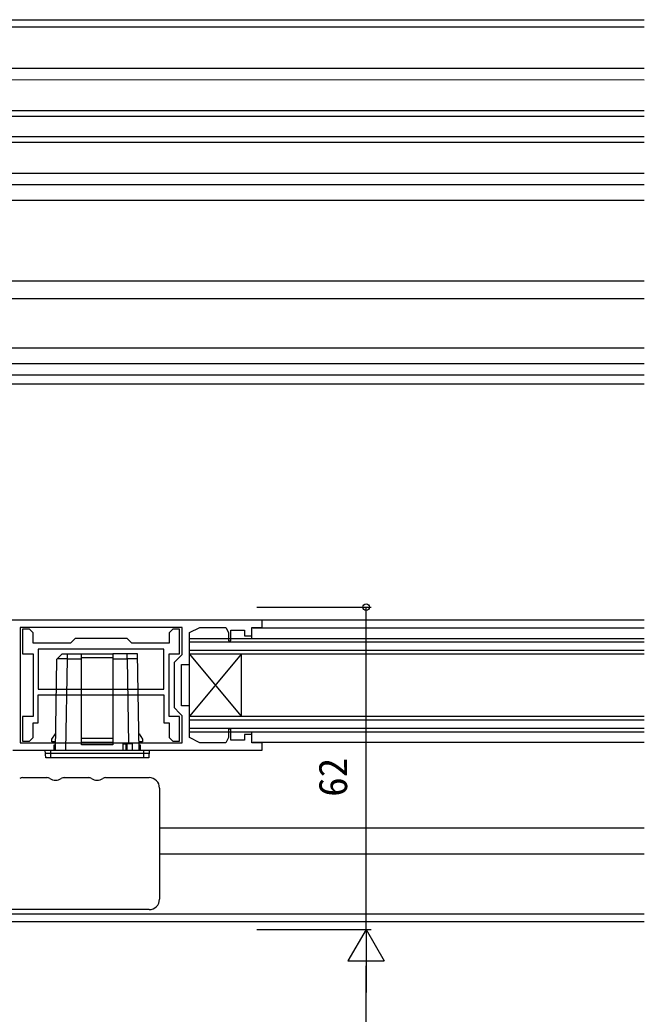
# Model space of a CAD drawing. Units: millimetres, scale not verified. Extents: x -438 to 438, y -681 to 679.
# Drawn here: x -140.2 to -20.1, y -457.3 to -266 of the extents above; entities that cross this region are included whole.
import ezdxf
from ezdxf.enums import TextEntityAlignment as Align

# ---------------------------------------------------------------- set-up
doc = ezdxf.new("R2010")
doc.units = ezdxf.units.MM
doc.header["$LTSCALE"] = 4
for name, color, linetype in [('0-2_YKK_11', 7, 'Continuous'), ('0-3_YKK_12', 2, 'Continuous'), ('0-4_YKK_13', 4, 'Continuous'), ('0-6_YKK_D', 6, 'Continuous')]:
    doc.layers.add(name, color=color, linetype=linetype)
doc.styles.add('ＭＳ ゴシック', font='')
doc.styles.get('ＭＳ ゴシック').set_extended_font_data('MS Gothic')

msp = doc.modelspace()

# ---------------------------------------------------------------- linework, layer by layer
at = {"layer": '0-2_YKK_11'}
for points in [[(-93.602, -381.5), (-151.602, -381.5)], [(-99.602, -385.5), (-99.602, -383.4), (-97.002, -383.4), (-97.002, -384.5), (-95.602, -384.5), (-95.602, -382.9), (-93.602, -382.9), (-93.602, -381.5)], [(-141.602, -406.5), (-93.602, -406.5), (-93.602, -405.1), (-95.602, -405.1), (-95.602, -403.5), (-97.002, -403.5), (-97.002, -404.6), (-99.602, -404.6), (-99.602, -402.5), (-100.102, -402.5), (-100.102, -404.1), (-100.602, -405.1), (-105.602, -405.1), (-107.602, -404.1), (-107.602, -398), (-109.102, -398), (-109.102, -390), (-107.602, -390), (-107.602, -383.9), (-105.602, -382.9), (-100.602, -382.9), (-100.102, -383.9), (-100.102, -385.5), (-99.602, -385.5)]]:
    msp.add_lwpolyline(points, dxfattribs=at)
for points in [[(-109.002, -382.9), (-140.202, -382.9), (-140.202, -405.1), (-109.002, -405.1), (-109.002, -399.9), (-109.502, -399.4), (-110.502, -398.4), (-110.502, -389.6), (-109.502, -388.6), (-109.002, -388.1)], [(-136.702, -395.85), (-112.502, -395.85), (-112.502, -401.25), (-111.502, -401.25), (-111.502, -404.05), (-110.802, -404.75), (-109.502, -404.75), (-109.502, -400.05), (-111.502, -400.05), (-111.502, -387.95), (-109.502, -387.95), (-109.502, -383.25), (-110.802, -383.25), (-111.502, -383.95), (-111.502, -385.95), (-118.702, -385.95), (-119.602, -385.05), (-129.602, -385.05), (-130.502, -385.95), (-137.702, -385.95), (-137.702, -383.95), (-138.402, -383.25), (-139.702, -383.25), (-139.702, -387.95), (-137.702, -387.95), (-137.702, -400.05), (-139.702, -400.05), (-139.702, -404.75), (-138.402, -404.75), (-137.702, -404.05), (-137.702, -401.25), (-136.702, -401.25)], [(-112.502, -387.05), (-136.702, -387.05), (-136.702, -394.75), (-112.502, -394.75)]]:
    msp.add_lwpolyline(points, close=True, dxfattribs=at)
at = {"layer": '0-3_YKK_12'}
for p, q in [((-232.398, -266), (-20.101, -266)), ((-20.101, -267.4), (-232.098, -267.4)), ((-200.598, -275.3), (-20.101, -275.3)), ((-207.098, -284.5), (-20.101, -284.5)), ((-20.101, -288.5), (-207.098, -288.5)), ((-200.598, -297.7), (-20.101, -297.7)), ((-235.598, -300.7), (-20.101, -300.7)), ((-192.098, -316.2), (-20.101, -316.2)), ((-192.098, -319.6), (-20.101, -319.6)), ((-247.098, -332.1), (-20.101, -332.1)), ((-20.101, -334.37), (-246.798, -334.37)), ((-232.398, -336), (-20.101, -336)), ((-20.101, -381.5), (-153.6, -381.5)), ((-95.602, -385), (-95.602, -383.527)), ((-95.402, -383), (-20.101, -383)), ((-107.602, -385), (-20.101, -385)), ((-107.602, -403), (-107.602, -385)), ((-107.602, -385.7), (-20.101, -385.7)), ((-107.602, -387.3), (-20.101, -387.3)), ((-107.602, -388), (-20.101, -388)), ((-97.602, -400), (-107.602, -388)), ((-97.602, -388), (-107.602, -400)), ((-97.602, -400), (-97.602, -388)), ((-107.602, -400), (-20.101, -400)), ((-107.602, -400.7), (-20.101, -400.7)), ((-107.602, -402.3), (-20.101, -402.3)), ((-107.602, -403), (-20.101, -403)), ((-95.602, -404.6), (-95.602, -403)), ((-95.402, -405), (-20.101, -405)), ((-20.101, -421.5), (-113.36, -421.5)), ((-20.101, -426.5), (-113.36, -426.5)), ((-153.36, -438), (-20.101, -438)), ((-153.36, -439.5), (-20.101, -439.5))]:
    msp.add_line(p, q, dxfattribs=at)
msp.add_lwpolyline([(-20.101, -283.5), (-207.098, -283.5), (-207.098, -289.5), (-20.101, -289.5)], dxfattribs=at)
at = {"layer": '0-4_YKK_13'}
for p, q in [((-200.098, -277.5), (-20.101, -277.503)), ((-200.098, -295.501), (-20.101, -295.499)), ((-192.098, -329.1), (-20.101, -329.1)), ((-133.096, -388.982), (-132.096, -388)), ((-131.096, -388.965), (-131.096, -388)), ((-119.607, -388.965), (-119.607, -388)), ((-133.402, -406.5), (-133.096, -388.982)), ((-122.352, -405.017), (-128.352, -405.017)), ((-122.352, -405.464), (-128.352, -405.464)), ((-120.352, -405.3), (-119.852, -405.3)), ((-120.352, -406.5), (-120.352, -405.3)), ((-119.552, -406.5), (-119.552, -405.3)), ((-134.319, -407.061), (-134.319, -408)), ((-116.384, -408), (-116.384, -407.061)), ((-139.689, -411.8), (-135.031, -411.8)), ((-131.689, -411.8), (-127.031, -411.8)), ((-123.689, -411.8), (-115.36, -411.8)), ((-113.36, -413.8), (-113.36, -417.777)), ((-113.36, -417.777), (-113.36, -431.223)), ((-113.36, -431.223), (-113.36, -435.2)), ((-115.36, -437.2), (-151.36, -437.2))]:
    msp.add_line(p, q, dxfattribs=at)
for points in [[(-132.096, -388), (-131.096, -388), (-128.352, -388)], [(-122.352, -404.298), (-122.352, -405.017), (-122.352, -405.464), (-122.352, -405.5), (-128.352, -405.5), (-128.352, -405.464), (-128.352, -405.017), (-128.352, -404.298), (-128.352, -388.741), (-128.352, -388), (-122.352, -388), (-122.352, -388.741), (-128.352, -388.741)], [(-117.302, -406.5), (-117.625, -388), (-119.607, -388), (-122.352, -388)], [(-131.403, -406.5), (-131.096, -388.965), (-128.352, -388.965)], [(-122.352, -388.741), (-122.352, -404.298), (-128.352, -404.298)], [(-122.352, -388.965), (-119.607, -388.965), (-119.322, -405.3)], [(-133.374, -404.9), (-134.102, -404.9), (-134.102, -404.4), (-133.402, -403.4), (-133.348, -403.4)], [(-117.356, -403.4), (-117.302, -403.4), (-116.602, -404.4), (-116.602, -404.9), (-117.33, -404.9)], [(-133.602, -406.5), (-133.602, -405.5), (-133.384, -405.5)], [(-118.552, -406.5), (-118.552, -405.3), (-119.552, -405.3), (-119.852, -405.3), (-119.852, -406.5)], [(-117.319, -405.5), (-117.102, -405.5), (-117.102, -406.5)], [(-134.354, -406.5), (-134.319, -407.061), (-116.384, -407.061), (-116.35, -406.5)]]:
    msp.add_lwpolyline(points, dxfattribs=at)
msp.add_lwpolyline([(-134.354, -406.5), (-116.35, -406.5), (-115.352, -406.5), (-115.443, -408), (-135.26, -408), (-135.352, -406.5)], close=True, dxfattribs=at)
for centre, radius, start, end in [((-134.818, -402.956), 4.135, 263.06853, 276.93147), ((-115.885, -402.956), 4.135, 263.06853, 276.93147), ((-139.702, -412.8), 1, 90, 123.55731), ((-135.018, -412.8), 1, 56.44269, 90), ((-133.36, -410.3), 2, 236.44269, 303.55731), ((-131.702, -412.8), 1, 90, 123.55731), ((-127.018, -412.8), 1, 56.44269, 90), ((-125.36, -410.3), 2, 236.44269, 303.55731), ((-123.702, -412.8), 1, 90, 123.55731), ((-115.36, -413.8), 2, 0, 90), ((-115.36, -435.2), 2, 270, 0)]:
    msp.add_arc(centre, radius, start, end, dxfattribs=at)
for centre, major_axis, start_param, end_param in [((-131.096, -389), (-2, 0.017), 4.7128458, 6.283033), ((-119.607, -389), (2, 0.017), 0.0001523, 1.5703396)]:
    msp.add_ellipse(centre, major_axis=major_axis, ratio=0.017446, start_param=start_param, end_param=end_param, dxfattribs=at)
at = {"layer": '0-6_YKK_D'}
for p, q in [((-94.602, -379), (-72.602, -379)), ((-73.602, -441), (-73.602, -379)), ((-94.602, -441), (-72.602, -441)), ((-94.602, -441), (-72.602, -441)), ((-73.602, -441), (-77.102, -447.062)), ((-73.602, -441), (-70.102, -447.062)), ((-73.602, -441), (-73.602, -453.124)), ((-77.102, -447.062), (-70.102, -447.062)), ((-73.602, -588), (-73.602, -448))]:
    msp.add_line(p, q, dxfattribs=at)
msp.add_circle((-73.602, -379), 0.637, dxfattribs=at)

# ---------------------------------------------------------------- texts
at = {"layer": '0-6_YKK_D', "style": 'ＭＳ ゴシック'}
msp.add_text('62', height=5.499, rotation=90, dxfattribs=at).set_placement((-75.602, -415.476), align=Align.BOTTOM_LEFT)

doc.saveas('drawing.dxf')
